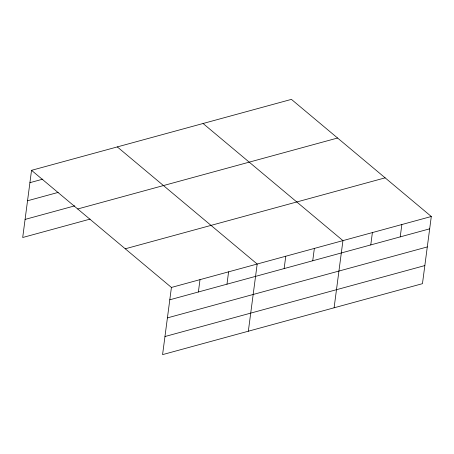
<?xml version="1.0" encoding="UTF-8"?>
<svg xmlns="http://www.w3.org/2000/svg" width="454" height="454" viewBox="0 0 454 454"><rect width="100%" height="100%" fill="white"/><g stroke="black" fill="none" stroke-linecap="round" stroke-linejoin="round"><path stroke-width="0.68" d="M31.542 170.329L171.419 287.45L162.577 354.625L422.458 283.671L431.3 216.496L291.423 99.375L31.542 170.329L22.7 237.504L90.085 219.106M198.381 291.99L200.01 279.641M226.972 284.181L228.595 271.838M248.338 331.21L257.18 264.035L117.302 146.914M284.142 268.575L285.77 256.226M312.732 260.766L314.355 248.423M334.099 307.795L342.94 240.62L203.063 123.499M370.77 244.922L372.394 232.579M400.224 236.88L401.847 224.537M29.919 182.673L42.852 179.143M27.535 200.77L58.163 192.405M25.084 219.413L74.768 205.844M77.702 208.976L337.583 138.022M125.264 248.798L385.14 177.843M171.419 287.45L431.3 216.496M169.796 299.793L429.677 228.839M167.412 317.891L427.293 246.931M164.961 336.533L424.836 265.579"/></g></svg>
